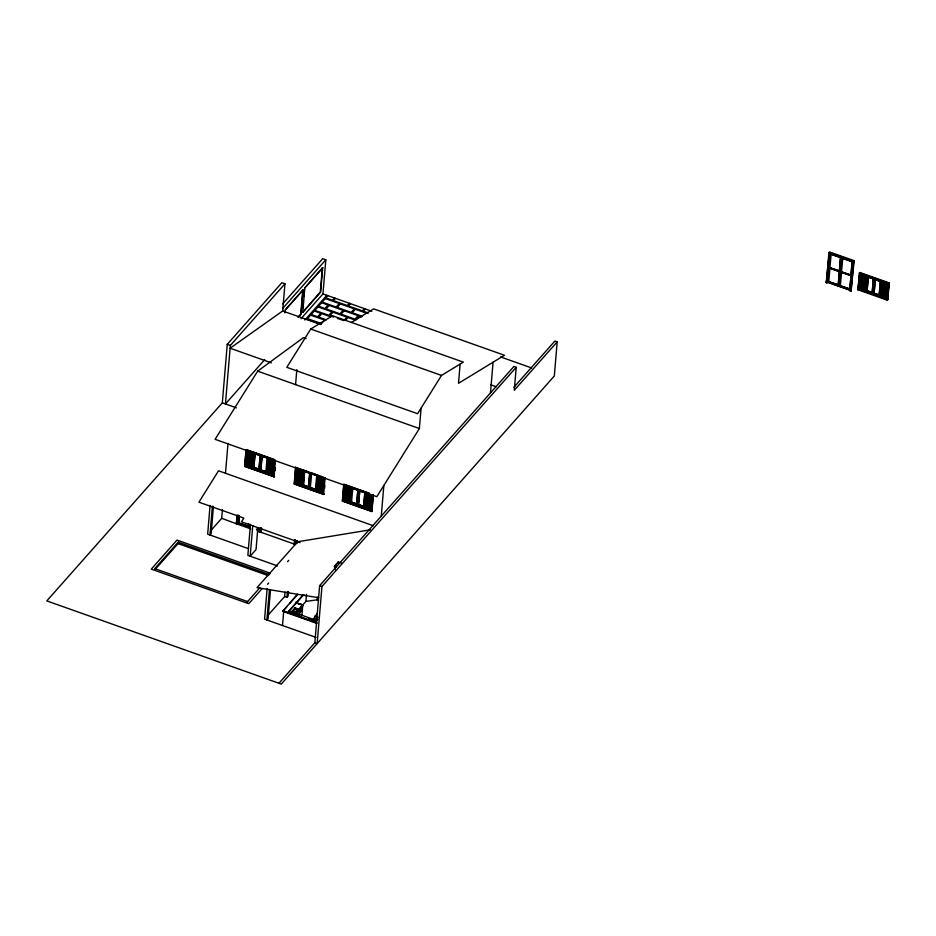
<?xml version="1.0" encoding="UTF-8"?>
<svg xmlns="http://www.w3.org/2000/svg" width="936" height="936" viewBox="0 0 936 936"><rect width="100%" height="100%" fill="white"/><g stroke="black" fill="none" stroke-linecap="round" stroke-linejoin="round"><path stroke-width="1.4" d="M178.156 542.213L154.744 568.62L154.627 570.012L178.039 543.605L178.156 542.213L269.65 574.669M210.073 505.405L207.663 534.175L248.426 548.636M212.402 506.236L209.98 534.994L211.15 533.672L213.443 506.353M513.876 387.305L554.872 341.043L557.189 341.862L554.323 376.003L281.268 684.087L46.8 600.9L222.335 402.843L227.249 344.331L281.865 282.707L284.954 283.807L282.672 310.974L230.116 348.215L271.381 362.852M284.954 283.807L230.35 345.431L225.436 403.942L264.712 359.623M210.67 530.77L221.703 518.322L222.44 509.605M225.482 473.265L227.998 443.36M250.684 528.84L236.246 523.715L237.124 514.987M237.721 515.631L237.019 523.996L238.27 515.022M238.563 522.873L248.438 526.196L238.563 522.873L239.136 516.11M238.68 522.733L239.253 515.982M274.541 476.284L274.037 476.857L244.624 466.432L246.028 449.713L274.096 459.67M245.454 466.011L246.905 450.508L245.454 466.011L273.312 475.886L266.503 473.242L267.79 457.915M245.618 465.835L252.58 468.304L253.867 452.977M252.58 468.304L254.101 452.708L268.024 457.657L267.439 464.619M248.321 526.324L248.66 523.493M253.808 467.532L255.072 453.749L253.808 467.532L259.038 469.205L260.185 455.551L258.921 469.345M249.409 524.71L249.175 527.495L237.569 523.376M250.403 524.289L250.298 526.851M250.415 524.897L247.864 555.376L277.559 565.917M252.743 525.716L250.181 556.195L256.031 549.596L257.856 527.822M247.49 602.959L247.607 601.567L259.775 587.831M259.775 470.504L261.062 455.177L260.676 455.621M260.781 470.001L262.045 456.218L260.781 470.001L265.999 471.685L260.898 469.872M257.494 529.577L259.927 530.443L260.266 527.611M260.594 528.044L260.243 532.233L260.781 531.613L256.92 530.244M265.882 471.814L267.146 458.032L261.928 456.347M257.505 531.262L261.015 532.502L261.366 528.22M261.015 532.502L261.53 528.044M266.503 473.242L267.205 467.403M284.989 312.858L285.234 309.991L303.1 289.832L285.234 309.991M273.312 475.886L274.763 460.383L246.741 450.684M274.037 476.857L275.441 460.138M275.008 470.714L275.243 467.93M267.123 588.674L264.572 619.152L316.052 637.416M269.451 589.505L266.889 619.983L268.059 618.661L270.492 589.633M297.917 317.292L300.737 314.11L302.784 289.727M299.169 316.333L301.053 314.215L303.1 289.832M295.577 384.614L296.841 369.615M302.819 307.862L303.416 300.69M303.779 296.396L304.387 289.224M322.37 267.626L320.323 292.009L302.773 312.273L304.82 287.89L322.686 267.743L304.82 287.89M316.894 623.399L282.777 611.302L297.379 594.208M268.574 614.636L284.661 596.489L285.024 592.137M324.102 493.869L323.599 494.442L294.196 484.017L295.601 467.298M282.508 625.517L283.772 610.471M295.753 467.122L294.349 483.842L323.751 494.266M295.027 483.596L296.466 468.094L295.027 483.596L322.885 493.471L324.324 477.968L322.885 493.471M284.661 596.489L286.978 597.308L287.469 591.505M288.51 591.634L288.148 595.986L286.978 597.308M295.413 540.4L295.062 544.588L294.29 544.307L294.641 540.025M294.805 539.85L294.29 544.307M296.969 614.25L288.943 611.407L289.002 610.705L317.082 620.673M295.565 540.224L295.214 544.413L261.167 532.327M295.612 543.968L295.846 541.183M296.993 540.704L296.77 543.371L297.11 540.563M295.179 483.421L302.141 485.889L303.428 470.562M302.141 485.889L303.662 470.293L307.148 471.533M292.172 612.308L292.289 610.915L295.015 607.827L298.116 608.927L297.999 610.319L294.899 609.231L293.085 611.278M303.381 485.117L304.645 471.334L303.381 485.117L308.482 486.931L309.746 473.136L308.482 486.931M302.773 312.273L320.639 292.126L322.686 267.743M294.899 609.231L295.015 607.827M296.068 602.889L303.217 604.902L295.788 613.782M296.303 601.731L295.893 602.878L303.17 605.452M301.018 318.661L322.955 293.916L325.822 259.775L322.721 258.687L282.672 303.872M297.356 614.554L297.589 611.337L297.66 614.192M309.348 488.089L310.635 472.762M299.461 612.951L299.695 610.202M299.614 612.776L299.848 610.026M299.543 615.806L299.965 608.657M310.342 487.586L311.606 473.803L316.719 475.617L315.455 489.399L310.342 487.586L315.455 489.399M301.883 611.465L302.503 605.791M301.848 615.689L302.749 604.972L296.092 602.608M294.7 614.039L305.896 601.415L306.505 594.243M323.037 493.295L316.075 490.827L317.362 475.5M316.075 490.827L317.596 475.242L311.793 473.183M323.599 494.442L325.155 477.547M324.57 488.3L324.804 485.515M312.624 620.369L317.386 613.115M318.626 600.385L317.07 599.836L317.316 596.957M278.951 683.268L314.835 642.775L319.632 585.644L513.899 366.467L516.216 367.286L514.285 390.277L557.189 341.862M516.216 367.286L321.949 586.474L317.152 643.594L314.835 642.775M335.146 569.615L335.392 566.725L334.456 566.865L334.515 566.14L338.259 561.916L341.394 563.027M372.259 510.951L371.744 511.524L342.342 501.099L343.746 484.38L369.135 493.389M343.173 500.678L344.612 485.176L343.173 500.678L371.03 510.553L372.469 495.05L371.03 510.553M338.259 561.916L337.884 562.992M343.325 500.503L350.298 502.971L351.585 487.644M350.298 502.971L351.702 488.767M351.526 502.199L352.79 488.416L357.903 490.218L356.756 503.872L351.526 502.199L356.756 503.872M356.639 504.013L357.786 490.359M357.493 505.171L358.78 489.844L365.742 492.324M358.488 504.668L359.752 490.885L358.488 504.668L363.718 506.353L364.865 492.699L363.601 506.481M371.183 510.377L364.221 507.909L365.356 492.757M364.806 503.463L365.508 495.109M371.744 511.524L373.312 494.629L371.908 511.349L342.494 500.924L343.898 484.204L369.299 493.214M381.268 516.11L383.842 485.456M306.13 338.598L303.428 337.639L257.657 371.159L215.093 439.323L376.822 496.7L419.386 428.536L421.106 408.096M460.114 364.081L458.5 383.304L504.457 355.27L373.675 308.88L351.316 322.51M490.487 392.874L493.061 362.22M826.242 282.613L829.425 251.913L854.182 260.699L851.011 291.4L850.239 291.131L852.696 261.869L829.471 253.633L827.014 282.894L826.242 282.613L827.272 277.594M826.406 282.438L828.922 252.486L853.679 261.273L851.011 291.4M827.506 274.739L828.103 267.602M828.465 263.32L829.062 256.195M828.734 281.689L829.975 268.176L839.417 271.522L838.293 284.907L828.734 281.689L838.293 284.907M829.904 267.754L831.145 254.241L840.587 257.587L839.463 270.972L829.904 267.754L839.463 270.972M838.176 285.035L839.417 271.522M839.346 271.101L840.469 257.728M841.628 257.131L839.288 286.264M840.341 285.808L841.581 272.294L851.023 275.64L849.9 289.013L840.341 285.808L849.9 289.013M841.511 271.873L842.751 258.359L852.193 261.706L851.07 275.09L841.511 271.873L851.07 275.09M849.783 289.154L851.023 275.64M850.953 275.219L852.076 261.846M850.894 289.119L851.362 283.549M851.713 279.361L852.298 272.399M852.649 268.222L853.234 261.249M857.879 289.75L859.798 272.47L889.2 282.894L887.796 299.614L887.293 300.187L857.879 289.75L858.745 285M858.043 289.575L859.447 272.856L888.849 283.292L887.445 300.011M859.213 279.431L859.681 273.862M858.721 289.329L860.161 273.827L867.122 276.307L865.835 291.623L858.721 289.329L887.796 299.614M858.874 289.154L860.161 273.827M865.835 291.623L867.356 276.038L873.159 278.097M867.064 290.862L868.21 277.208L873.44 278.881L872.177 292.664L867.064 290.862L868.327 277.068L873.44 278.881M872.177 292.664L873.323 279.01M873.031 293.834L874.318 278.507L881.291 280.976L879.77 296.572L886.579 299.216L888.018 283.713L881.057 281.245L879.77 296.572M874.037 293.331L875.3 279.536L880.402 281.35L879.255 295.004L874.037 293.331L875.3 279.536M879.138 295.144L880.402 281.35M887.293 300.187L889.2 282.894M310.729 329.039L286.814 367.321L417.596 413.712L441.5 375.43L463.32 362.127L332.537 315.725L310.729 329.039L441.5 375.43M282.906 308.19L325.822 259.775M304.89 320.03L326.828 295.285M327.904 295.671L325.88 297.964L332.303 300.245L334.327 297.952M335.416 298.338L333.38 300.62L347.315 305.569L349.339 303.276M350.427 303.662L348.403 305.955L362.326 310.892L364.35 308.599M345.688 320.147L348.028 317.503L355.621 320.194M356.078 319.55L359.202 316.029L361.729 316.93M365.438 308.985L363.414 311.279L368.48 313.069M236.246 523.715L221.703 518.322M259.927 530.443L256.382 529.015M262.092 588.639L248.754 603.697L151.281 569.111L177.009 540.084L270.364 573.206M351.421 487.82L357.622 489.434M267.497 584.321L268.667 582.999M287.586 561.659L288.756 560.336M364.221 507.909L350.532 502.702M282.777 611.302L286.662 606.926M289.563 603.65L297.32 594.898M288.92 610.951L303.018 594.886M288.943 611.407L303.896 594.524M334.456 566.865L336.176 564.923M298.116 608.927L295.378 612.015L292.289 610.915M295.577 613.314L303.217 604.902M829.471 253.633L830.021 253.012L827.564 282.274L850.777 290.511L850.239 291.131M829.975 268.176L839.299 271.662M827.014 282.894L827.681 282.145M841.581 272.294L850.906 275.781M854.182 260.699L853.527 261.448L828.758 252.661M888.018 283.713L860.008 274.002M370.328 529.811L297.671 541.757L257.002 587.644L318.614 597.718M305.896 601.415L317.07 599.836M859.283 273.031L888.697 283.468M875.183 279.677L880.285 281.49M860.98 275.418L866.092 277.231M881.876 282.836L886.977 284.649M860.944 275.851L866.057 277.664M881.841 283.257L886.942 285.07M860.909 276.272L866.022 278.086M881.806 283.69L886.907 285.503M860.874 276.705L865.975 278.519M881.77 284.111L886.872 285.925M860.839 277.126L865.94 278.94M881.735 284.544L886.837 286.357M860.804 277.559L865.905 279.373M881.7 284.965L886.802 286.779M860.769 277.98L865.87 279.794M881.665 285.398L886.766 287.212M860.734 278.413L865.835 280.227M881.618 285.819L886.731 287.633M860.699 278.834L865.8 280.648M881.583 286.252L886.696 288.066M860.664 279.267L865.765 281.081M881.548 286.673L886.661 288.487M860.629 279.688L865.73 281.502M881.513 287.106L886.626 288.92M860.582 280.121L865.695 281.923M881.478 287.527L886.591 289.341M860.547 280.543L865.66 282.356M881.443 287.96L886.556 289.762M860.512 280.976L865.625 282.777M881.408 288.382L886.521 290.195M860.476 281.397L865.589 283.21M881.373 288.814L886.486 290.616M860.441 281.83L865.554 283.631M881.338 289.236L886.439 291.049M860.406 282.251L865.519 284.064M881.302 289.669L886.404 291.47M860.371 282.672L865.484 284.486M881.267 290.09L886.369 291.903M860.336 283.105L865.449 284.918M881.232 290.511L886.333 292.325M860.301 283.526L865.402 285.34M881.197 290.944L886.298 292.757M860.266 283.959L865.367 285.772M881.162 291.365L886.263 293.179M860.231 284.38L865.332 286.194M881.127 291.798L886.228 293.611M860.196 284.813L865.297 286.627M881.092 292.219L886.193 294.033M860.161 285.234L865.262 287.048M881.045 292.652L886.158 294.466M860.125 285.667L865.227 287.481M881.01 293.073L886.123 294.887M860.09 286.088L865.192 287.902M880.975 293.506L886.088 295.32M860.055 286.521L865.157 288.335M880.94 293.927L886.053 295.741M860.008 286.942L865.121 288.756M880.905 294.36L886.018 296.174M859.973 287.375L865.086 289.177M880.87 294.781L885.982 296.595M859.938 287.797L865.051 289.61M880.834 295.214L885.947 297.016M859.903 288.229L865.016 290.031M867.181 290.722L872.293 292.535M874.154 293.202L879.255 295.004M880.799 295.636L885.912 297.449M866.069 291.365L880.004 296.303M826.909 281.865L850.894 290.382M322.955 293.916L371.767 311.232M500.549 356.92L531.695 367.965M366.748 313.267L355.352 309.231L352.24 312.753L362.314 316.321M333.649 317.035L329.893 315.701L333.005 312.179L346.94 317.117L343.816 320.639L337.393 318.357M330.7 316.801L321.844 313.654L318.72 317.175L326.313 319.866M306.996 319.258L313.42 321.539M314.508 321.925L320.837 324.172M282.672 310.974L320.943 324.558M490.85 384.836L496.326 386.779M227.249 344.331L230.35 345.431M257.657 371.159L419.386 428.536M222.335 402.843L236.434 407.85M274.26 459.494L246.191 449.537L244.787 466.257L274.189 476.681M296.934 467.766L323.669 477.255M296.314 468.269L324.172 478.144M344.46 485.351L372.317 495.226M254.955 453.878L260.068 455.692M304.528 471.463L309.629 473.277M359.635 491.014L364.748 492.827M247.724 452.1L252.837 453.913M268.62 459.506L273.721 461.319M297.297 469.685L302.398 471.498M318.181 477.091L323.294 478.904M345.442 486.767L350.544 488.58M366.327 494.173L371.44 495.986M247.689 452.521L252.79 454.334M268.585 459.939L273.686 461.752M297.25 470.106L302.363 471.919M318.146 477.524L323.259 479.337M345.407 487.188L350.509 489.001M366.292 494.606L371.405 496.419M247.654 452.954L252.755 454.767M268.55 460.36L273.651 462.173M297.215 470.539L302.328 472.352M318.111 477.945L323.224 479.758M345.372 487.621L350.474 489.434M366.257 495.027L371.37 496.84M247.619 453.375L252.72 455.188M268.515 460.793L273.616 462.606M297.18 470.96L302.293 472.774M318.076 478.378L323.189 480.191M345.337 488.042L350.438 489.856M366.222 495.46L371.335 497.273M247.584 453.808L252.685 455.61M268.48 461.214L273.581 463.027M297.145 471.393L302.258 473.195M318.041 478.799L323.154 480.613M345.29 488.475L350.403 490.277M366.187 495.881L371.3 497.695M247.549 454.229L252.65 456.043M268.433 461.647L273.546 463.449M297.11 471.814L302.223 473.628M318.006 479.232L323.107 481.034M345.255 488.896L350.368 490.71M366.151 496.314L371.264 498.116M247.513 454.662L252.615 456.464M268.398 462.068L273.511 463.882M297.075 472.247L302.188 474.049M317.971 479.653L323.072 481.467M345.22 489.329L350.333 491.131M366.116 496.735L371.229 498.549M247.478 455.083L252.58 456.897M268.363 462.501L273.476 464.303M297.04 472.668L302.152 474.482M317.936 480.086L323.037 481.888M345.185 489.75L350.298 491.564M366.081 497.168L371.194 498.97M247.443 455.516L252.544 457.318M268.328 462.922L273.441 464.736M297.004 473.101L302.117 474.903M317.901 480.507L323.002 482.321M345.15 490.171L350.263 491.985M366.046 497.589L371.147 499.403M247.396 455.937L252.509 457.751M268.293 463.355L273.406 465.157M296.969 473.522L302.071 475.336M317.866 480.94L322.967 482.742M345.115 490.604L350.228 492.418M366.011 498.01L371.112 499.824M247.361 456.358L252.474 458.172M268.258 463.776L273.37 465.59M296.934 473.944L302.035 475.757M317.83 481.361L322.932 483.175M345.08 491.026L350.193 492.839M365.976 498.443L371.077 500.257M247.326 456.791L252.439 458.605M268.222 464.197L273.335 466.011M296.899 474.376L302 476.19M317.795 481.783L322.897 483.596M345.045 491.458L350.158 493.272M365.941 498.865L371.042 500.678M247.291 457.213L252.404 459.026M268.187 464.63L273.3 466.444M296.864 474.798L301.965 476.611M317.76 482.215L322.861 484.029M345.01 491.88L350.111 493.693M365.906 499.297L371.007 501.111M247.256 457.645L252.369 459.459M268.152 465.052L273.253 466.865M296.829 475.231L301.93 477.044M317.714 482.637L322.826 484.45M344.974 492.313L350.076 494.126M365.871 499.719L370.972 501.532M247.221 458.067L252.334 459.88M268.117 465.485L273.218 467.298M296.794 475.652L301.895 477.465M317.678 483.07L322.791 484.883M344.939 492.734L350.041 494.547M365.836 500.152L370.937 501.965M247.186 458.5L252.299 460.313M268.082 465.906L273.183 467.719M296.759 476.085L301.86 477.898M317.643 483.491L322.756 485.304M344.904 493.167L350.005 494.98M365.8 500.573L370.902 502.386M247.151 458.921L252.264 460.734M268.047 466.339L273.148 468.152M296.724 476.506L301.825 478.319M317.608 483.924L322.721 485.737M344.869 493.588L349.97 495.401M365.754 501.006L370.867 502.819M247.116 459.354L252.217 461.167M268.012 466.76L273.113 468.573M296.677 476.939L301.79 478.752M317.573 484.345L322.686 486.158M344.834 494.021L349.935 495.834M365.719 501.427L370.831 503.24M247.081 459.775L252.182 461.588M267.977 467.193L273.078 469.006M296.642 477.36L301.755 479.173M317.538 484.778L322.651 486.591M344.799 494.442L349.9 496.255M365.683 501.86L370.796 503.673M247.046 460.208L252.147 462.021M267.942 467.614L273.043 469.427M296.607 477.793L301.72 479.606M317.503 485.199L322.616 487.012M344.764 494.875L349.865 496.677M365.648 502.281L370.761 504.094M247.01 460.629L252.112 462.442M267.907 468.047L273.008 469.86M296.572 478.214L301.685 480.028M317.468 485.632L322.581 487.445M344.717 495.296L349.83 497.11M365.613 502.714L370.726 504.516M246.975 461.062L252.076 462.864M267.86 468.468L272.973 470.281M296.536 478.647L301.649 480.449M317.433 486.053L322.534 487.867M344.682 495.729L349.795 497.531M365.578 503.135L370.691 504.949M246.94 461.483L252.041 463.297M267.825 468.901L272.938 470.703M296.501 479.068L301.614 480.882M317.398 486.486L322.499 488.288M344.647 496.15L349.76 497.964M365.543 503.568L370.656 505.37M246.905 461.916L252.006 463.718M267.79 469.322L272.902 471.136M296.466 479.501L301.579 481.303M317.362 486.907L322.464 488.721M344.612 496.583L349.725 498.385M365.508 503.989L370.621 505.803M246.87 462.337L251.971 464.151M267.754 469.755L272.867 471.557M296.431 479.922L301.544 481.736M317.327 487.34L322.429 489.142M344.577 497.004L349.69 498.818M365.473 504.422L370.574 506.224M246.823 462.758L251.936 464.572M267.719 470.176L272.832 471.99M296.396 480.344L301.497 482.157M317.292 487.761L322.394 489.575M344.542 497.425L349.654 499.239M365.438 504.843L370.539 506.657M246.788 463.191L251.901 465.005M267.684 470.597L272.797 472.411M296.361 480.776L301.462 482.59M317.257 488.182L322.358 489.996M344.506 497.858L349.619 499.672M365.403 505.264L370.504 507.078M246.753 463.612L251.866 465.426M267.649 471.03L272.762 472.844M296.326 481.198L301.427 483.011M317.222 488.615L322.323 490.429M344.471 498.28L349.584 500.093M365.368 505.697L370.469 507.511M246.718 464.045L251.831 465.859M267.614 471.451L272.727 473.265M296.291 481.63L301.392 483.444M317.187 489.037L322.288 490.85M344.436 498.712L349.537 500.526M365.332 506.119L370.434 507.932M246.683 464.467L251.796 466.28M267.579 471.884L272.68 473.698M296.256 482.052L301.357 483.865M317.14 489.469L322.253 491.283M344.401 499.134L349.502 500.947M365.297 506.551L370.399 508.365M253.925 467.403L259.038 469.205M303.498 484.988L308.599 486.79M358.605 504.539L363.718 506.353M246.648 464.899L251.761 466.713M267.544 472.306L272.645 474.119M296.221 482.485L301.322 484.298M317.105 489.891L322.218 491.704M344.366 499.567L349.467 501.38M365.262 506.973L370.363 508.786M252.814 468.035L266.737 472.984M302.375 485.62L316.31 490.569M373.405 525.74L218.521 470.796L198.923 502.187L243.816 518.076L241.476 521.82L300.082 542.611M294.945 543.559L295.729 543.839M334.515 566.14L336.609 566.877M319.632 585.644L321.949 586.474M178.039 543.605L268.164 575.582M314.742 616.087L317.994 617.233M314.566 618.169L317.819 619.328M308.997 618.52L315.689 620.896M282.836 610.6L316.953 622.709M285.059 611.641L315.912 622.592M154.744 568.62L247.607 601.567M247.759 451.667L246.613 465.321L251.725 467.134L252.872 453.48L247.759 451.667M268.655 459.085L267.509 472.738L272.61 474.552L273.757 460.898L268.655 459.085M297.332 469.252L296.185 482.906L301.287 484.719L302.433 471.065L297.332 469.252M318.217 476.67L317.07 490.324L322.183 492.137L323.329 478.483L318.217 476.67M345.478 486.334L344.331 499.988L349.432 501.801L350.579 488.147L345.478 486.334M366.374 493.752L365.227 507.406L370.328 509.219L371.475 495.565L366.374 493.752M861.015 274.997L859.868 288.651L864.981 290.464L866.128 276.81L861.015 274.997M881.911 282.415L880.764 296.068L885.865 297.87L887.012 284.216L881.911 282.415M310.67 315.128L307.546 318.649L321.469 323.587L324.593 320.065L310.67 315.128M314.332 310.986L311.208 314.508L317.632 316.789L320.755 313.267L314.332 310.986M317.994 306.856L314.882 310.378L328.805 315.315L331.929 311.793L317.994 306.856M321.668 302.714L318.544 306.236L324.967 308.517L328.091 304.996L321.668 302.714M325.33 298.572L322.206 302.094L336.141 307.043L339.265 303.521L325.33 298.572M329.168 305.382L326.056 308.903L339.979 313.841L343.102 310.319L329.168 305.382M340.341 303.907L337.229 307.429L351.152 312.367L354.276 308.845L340.341 303.907M344.179 310.705L341.067 314.227L354.99 319.164L358.114 315.643L344.179 310.705"/></g></svg>
